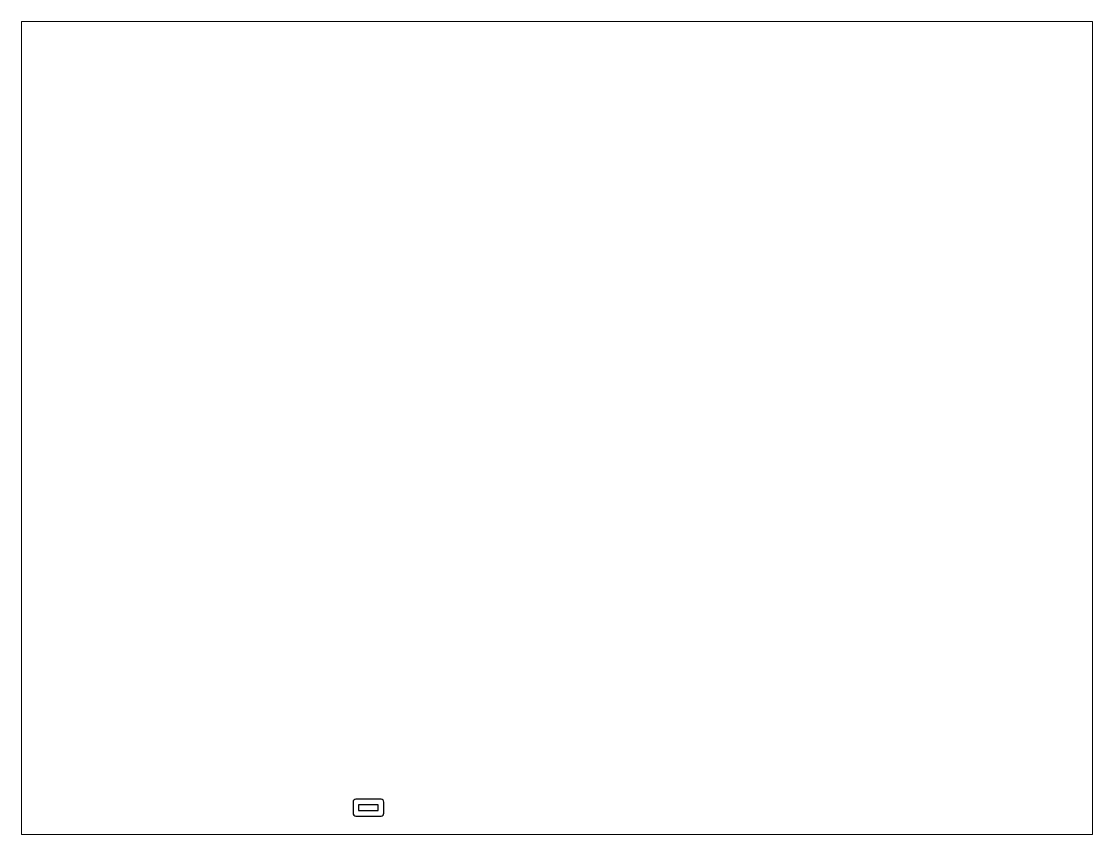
# Paper-space layout 'Layout1' of a CAD drawing. Header units: millimetres. Extents: x 26 to 231, y 20 to 176.
# The model-space entities are those that its viewports show. They can reach past a viewport. Long polylines and large blocks are cut down to what shows.
import ezdxf

# ---------------------------------------------------------------- set-up
doc = ezdxf.new("R2010")
doc.units = ezdxf.units.MM

msp = doc.modelspace()

# ---------------------------------------------------------------- linework, layer by layer
at = {"color": 7, "linetype": 'Continuous', "lineweight": 25}
for p, q in [((17.37, 16), (8.37, 16)), ((7.37, 15), (7.37, 11)), ((9.37, 14), (9.37, 12)), ((16.37, 14), (9.37, 14)), ((9.37, 12), (16.37, 12)), ((16.37, 12), (16.37, 14)), ((18.37, 11), (18.37, 15)), ((8.37, 10), (17.37, 10))]:
    msp.add_line(p, q, dxfattribs=at)
for centre, start, end in [((8.37, 15), 90, 180), ((17.37, 15), 0, 90), ((8.37, 11), 180, 270), ((17.37, 11), 270, 0)]:
    msp.add_arc(centre, 1, start, end, dxfattribs=at)

psp = doc.layouts.get("Layout1")

# ---------------------------------------------------------------- viewports
at = {"layer": '0'}
psp.add_viewport(center=(128.5, 97.5), size=(205.6, 156), view_center_point=(80.21, 148.5), view_height=290.2328, dxfattribs=at)

doc.saveas('drawing.dxf')
